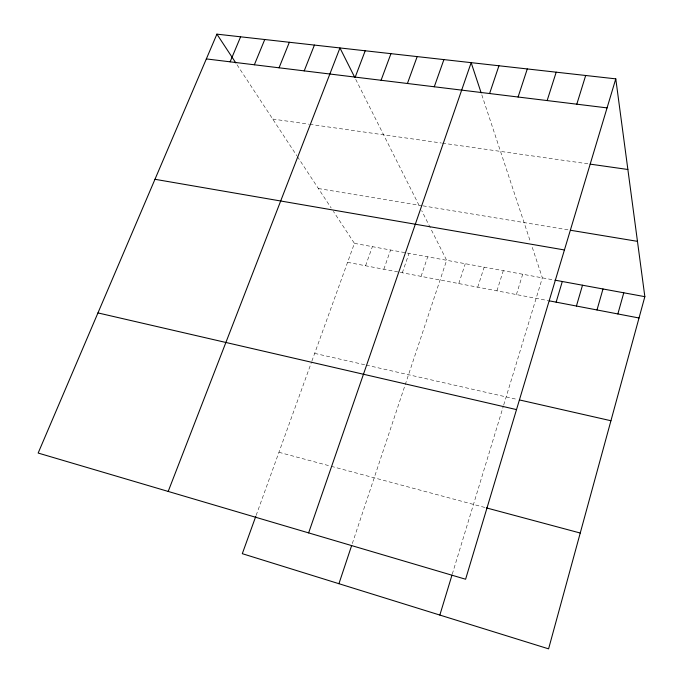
<?xml version="1.0" encoding="UTF-8"?>
<svg xmlns="http://www.w3.org/2000/svg" width="683" height="683" viewBox="0 0 683 683"><rect width="100%" height="100%" fill="white"/><g stroke="black" fill="none" stroke-linecap="round" stroke-linejoin="round"><path stroke-width="0.51" stroke-dasharray="3.42 2.56" d="M452.291 574.096L503.431 405.915M503.73 404.917L542.362 277.853L531.835 246.034M516.399 294.569L522.7 274.242M496.934 290.847L503.303 270.681M477.733 287.184L484.17 267.173M458.78 283.565L465.285 263.706M352.308 543.557L446.648 260.283L421.693 210.62M421.078 276.367L427.703 256.808M402.33 272.782L409.015 253.376M383.837 269.247L390.574 249.995M365.584 265.764L372.38 246.657M256.142 515.392L311.525 362.084M311.875 361.111L354.426 243.361L333.398 211.371M272.722 119.055L308.707 124.169M309.749 124.315L441.397 143.012M442.413 143.148L589.07 163.971M318.38 188.534L422.017 205.685M423.042 205.856L568.384 229.906M354.426 243.361L553.904 279.97M347.57 262.323L399.248 272.193M400.272 272.389L548.142 300.631M314.675 353.376L365.277 364.876M366.259 365.106L517.364 399.461M278.937 452.291L330.265 466.045M331.272 466.318L485.323 507.597M237.035 64.765L296.806 155.707M297.387 156.578L331.178 207.999M355.741 79.365L419.874 206.992M481.822 94.877L530.597 242.294"/><path stroke-width="1.02" d="M615.776 78.861L465.601 579.235L38.154 453.051L216.912 34.15L615.776 78.861L644.846 296.661L548.586 648.85L242.303 553.682L255.784 516.365M617.859 313.949L623.775 292.794M596.993 309.962L602.995 288.977M576.426 306.035L582.505 285.221M556.141 302.159L562.297 281.507M439.843 615.059L451.984 575.112M576.802 104.192L585.681 75.489M547.143 100.572L556.193 72.185M518.081 97.012L527.285 68.949M338.93 583.709L351.66 545.504M489.591 93.537L498.949 65.764M308.631 532.894L471.159 62.657L481.174 92.914M434.277 86.775L443.907 59.6M407.418 83.488L417.176 56.604M381.071 80.27L390.949 53.658M355.22 77.111L365.209 50.773M168.189 491.436L339.955 47.947L354.836 77.563M304.208 70.878L314.411 45.078M279.048 67.805L289.353 42.269M254.358 64.783L264.756 39.512M230.128 61.82L240.612 36.805M206.343 58.917L607.067 107.888M590.103 164.125L627.873 169.486M570.442 230.248L637.461 241.347M154.973 179.296L564.423 249.961M554.955 280.158L644.846 296.661M549.141 300.819L639.015 317.988M519.396 399.922L610.926 420.737M97.951 312.916L516.51 409.604M486.305 507.862L580.243 533.03M216.912 34.15L235.874 62.998"/></g></svg>
